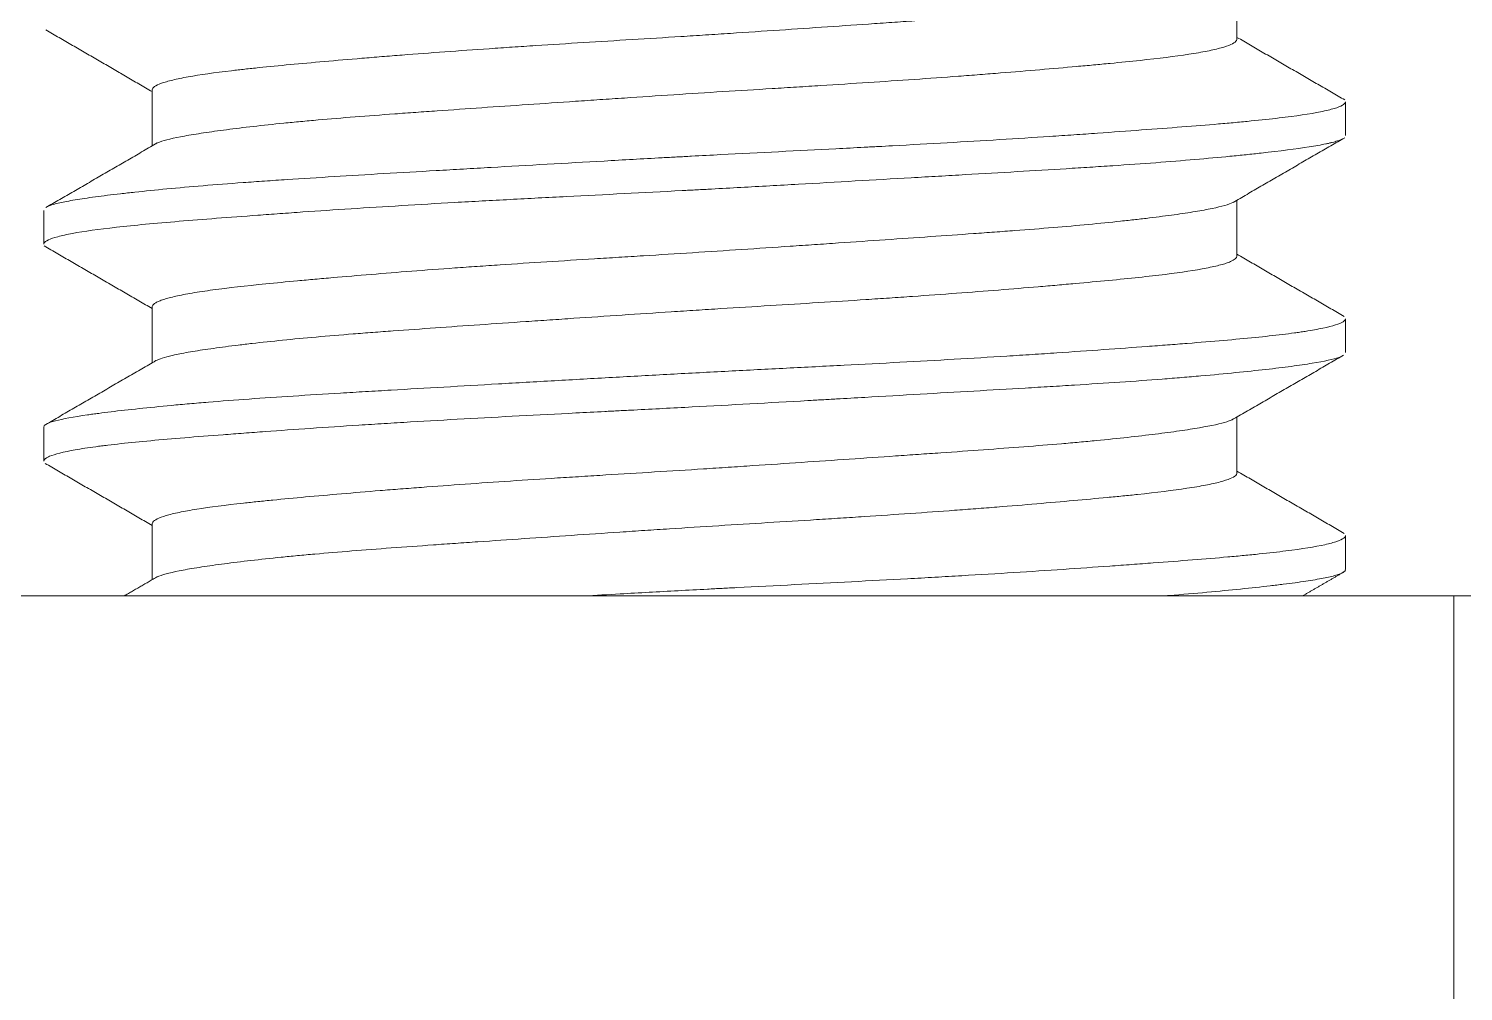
# Model space of a CAD drawing. Extents: x 8168 to 8762, y -18775 to -18355.
# Drawn here: x 8514.46 to 8521.07, y -18667.19 to -18662.75 of the extents above; entities that cross this region are included whole.
import ezdxf

# ---------------------------------------------------------------- set-up
doc = ezdxf.new("R2010")
doc.units = 0
doc.header["$MEASUREMENT"] = 0
doc.linetypes.add('CENTER', pattern=[47.5, 22, -8.5, 8.5, -8.5])
doc.linetypes.add('HIDDEN2', pattern=[4.7625, 3.175, -1.5875])
doc.layers.add('1', color=4, linetype='HIDDEN2')

msp = doc.modelspace()

# ---------------------------------------------------------------- linework, layer by layer
at = {"layer": '1', "color": 1, "linetype": 'CENTER', "lineweight": 13}
msp.add_line((8517.4933, -18640.0227, 0), (8517.4933, -18712.8642, 0), dxfattribs=at)
at = {"layer": '1', "color": 7, "linetype": 'Continuous', "lineweight": 18}
for p, q in [((8520.0303, -18662.7977, 0), (8520.0303, -18662.5396, 0)), ((8515.0303, -18663.0307, 0), (8515.0303, -18663.2891, 0)), ((8520.5303, -18663.2416, 0), (8520.5303, -18663.0866, 0)), ((8520.0303, -18663.7981, 0), (8520.0303, -18663.5395, 0)), ((8514.5303, -18663.587, 0), (8514.5303, -18663.7418, 0)), ((8515.0303, -18664.0304, 0), (8515.0303, -18664.289, 0)), ((8520.5303, -18664.2425, 0), (8520.5303, -18664.0865, 0)), ((8520.0303, -18664.7974, 0), (8520.0303, -18664.5394, 0)), ((8514.5303, -18664.586, 0), (8514.5328, -18664.5796, 0)), ((8514.5303, -18664.5863, 0), (8514.5303, -18664.7417, 0)), ((8515.0303, -18665.0311, 0), (8515.0303, -18665.2892, 0)), ((8520.5303, -18665.2416, 0), (8520.5303, -18665.0869, 0)), ((8501.0303, -18665.3642, 0), (8556.0303, -18665.3642, 0)), ((8521.0303, -18667.3642, 0), (8521.0303, -18665.3642, 0))]:
    msp.add_line(p, q, dxfattribs=at)
for points, knots in [([(8520.0162, -18662.5477, 0), (8520.0129, -18662.5496, 0), (8520.0067, -18662.5527, 0), (8519.999, -18662.5557, 0), (8519.9927, -18662.558, 0), (8519.9894, -18662.5592, 0), (8519.9786, -18662.5627, 0), (8519.9706, -18662.565, 0), (8519.9266, -18662.5766, 0), (8519.8784, -18662.5859, 0), (8519.7871, -18662.6003, 0), (8519.7534, -18662.6051, 0), (8519.7072, -18662.6113, 0), (8519.6977, -18662.6126, 0), (8519.6785, -18662.6151, 0), (8519.6491, -18662.6188, 0), (8519.6182, -18662.6226, 0), (8519.5119, -18662.635, 0), (8519.4163, -18662.645, 0), (8519.2836, -18662.6571, 0), (8519.2428, -18662.6607, 0), (8519.2005, -18662.6643, 0), (8519.1719, -18662.6666, 0), (8519.1575, -18662.6678, 0), (8519.0847, -18662.6737, 0), (8519.0246, -18662.6784, 0), (8518.8391, -18662.6922, 0), (8518.7084, -18662.7014, 0), (8518.5362, -18662.7134, 0), (8518.5013, -18662.7158, 0), (8518.4482, -18662.7195, 0), (8518.4304, -18662.7207, 0), (8518.3948, -18662.7231, 0), (8518.3769, -18662.7244, 0), (8518.2874, -18662.7305, 0), (8518.2151, -18662.7355, 0), (8517.996, -18662.7504, 0), (8517.8471, -18662.7605, 0), (8517.6575, -18662.7729, 0), (8517.6193, -18662.7754, 0), (8517.5432, -18662.7803, 0), (8517.5052, -18662.7828, 0), (8517.3917, -18662.7899, 0), (8517.3165, -18662.7946, 0), (8517.0921, -18662.8084, 0), (8516.9443, -18662.8175, 0), (8516.7619, -18662.8293, 0), (8516.7257, -18662.8316, 0), (8516.6542, -18662.8364, 0), (8516.6189, -18662.8387, 0), (8516.514, -18662.8459, 0), (8516.3773, -18662.8555, 0), (8516.2468, -18662.8654, 0), (8516.1512, -18662.8729, 0), (8516.1197, -18662.8754, 0), (8516.0576, -18662.8804, 0), (8516.0269, -18662.8829, 0), (8515.9367, -18662.8904, 0), (8515.8792, -18662.8954, 0), (8515.769, -18662.9052, 0), (8515.7163, -18662.9099, 0), (8515.616, -18662.9193, 0), (8515.5682, -18662.924, 0), (8515.5004, -18662.9309, 0), (8515.4784, -18662.9333, 0), (8515.4357, -18662.938, 0), (8515.4152, -18662.9403, 0), (8515.3165, -18662.952, 0), (8515.2502, -18662.9613, 0), (8515.1691, -18662.9759, 0), (8515.1452, -18662.9808, 0), (8515.1142, -18662.9883, 0), (8515.1046, -18662.9908, 0), (8515.0873, -18662.9959, 0), (8515.0795, -18662.9984, 0), (8515.0449, -18663.0109, 0), (8515.0308, -18663.021, 0), (8515.0303, -18663.0309, 0), (8515.0303, -18663.0312, 0), (8515.0303, -18663.0315, 0)], [0, 0, 0, 0, 0.012188, 0.019657, 0.019657, 0.027126, 0.027126, 0.042064, 0.042064, 0.101815, 0.101815, 0.131691, 0.131691, 0.13916, 0.13916, 0.146629, 0.161567, 0.161567, 0.221318, 0.221318, 0.236256, 0.243725, 0.243725, 0.251194, 0.251194, 0.281069, 0.281069, 0.340821, 0.340821, 0.355759, 0.355759, 0.363228, 0.363228, 0.370697, 0.370697, 0.400572, 0.400572, 0.460324, 0.460324, 0.475262, 0.475262, 0.490199, 0.490199, 0.520075, 0.520075, 0.579827, 0.579827, 0.594764, 0.594764, 0.609702, 0.609702, 0.639578, 0.669454, 0.669454, 0.684392, 0.684392, 0.699329, 0.699329, 0.729205, 0.729205, 0.759081, 0.759081, 0.788957, 0.788957, 0.803894, 0.803894, 0.818832, 0.818832, 0.878584, 0.878584, 0.908459, 0.908459, 0.923397, 0.923397, 0.938335, 0.938335, 0.998087, 0.998087, 1, 1, 1, 1]), ([(8515.0471, -18663.2793, 0), (8515.0519, -18663.2767, 0), (8515.0577, -18663.2742, 0), (8515.0894, -18663.2625, 0), (8515.1277, -18663.2533, 0), (8515.1925, -18663.2414, 0), (8515.2063, -18663.239, 0), (8515.2356, -18663.2342, 0), (8515.2511, -18663.2318, 0), (8515.2996, -18663.2244, 0), (8515.3349, -18663.2195, 0), (8515.4496, -18663.2047, 0), (8515.5375, -18663.1946, 0), (8515.6623, -18663.1821, 0), (8515.688, -18663.1796, 0), (8515.7405, -18663.1747, 0), (8515.7673, -18663.1722, 0), (8515.8492, -18663.165, 0), (8515.9628, -18663.1557, 0), (8516.085, -18663.1464, 0), (8516.1798, -18663.1395, 0), (8516.2119, -18663.1371, 0), (8516.2773, -18663.1324, 0), (8516.3106, -18663.1301, 0), (8516.4791, -18663.1182, 0), (8516.6186, -18663.1086, 0), (8516.8343, -18663.0938, 0), (8516.9074, -18663.0888, 0), (8517.0186, -18663.0812, 0), (8517.056, -18663.0787, 0), (8517.1125, -18663.0749, 0), (8517.1314, -18663.0736, 0), (8517.1692, -18663.0711, 0), (8517.1881, -18663.0698, 0), (8517.2826, -18663.0635, 0), (8517.3582, -18663.0585, 0), (8517.5094, -18663.0486, 0), (8517.585, -18663.0438, 0), (8517.7361, -18663.0344, 0), (8517.8305, -18663.0286, 0), (8517.9249, -18663.0228, 0), (8517.9627, -18663.0204, 0), (8517.9815, -18663.0193, 0), (8518.0379, -18663.0158, 0), (8518.0752, -18663.0135, 0), (8518.26, -18663.0019, 0), (8518.4032, -18662.9925, 0), (8518.6111, -18662.9781, 0), (8518.6792, -18662.9732, 0), (8518.7796, -18662.9657, 0), (8518.8126, -18662.9632, 0), (8518.8774, -18662.9582, 0), (8518.9093, -18662.9557, 0), (8519.0658, -18662.9431, 0), (8519.1823, -18662.9331, 0), (8519.3172, -18662.921, 0), (8519.3436, -18662.9186, 0), (8519.3953, -18662.9138, 0), (8519.4207, -18662.9114, 0), (8519.4944, -18662.9043, 0), (8519.5405, -18662.8997, 0), (8519.67, -18662.8858, 0), (8519.7447, -18662.8765, 0), (8519.8233, -18662.8645, 0), (8519.8383, -18662.862, 0), (8519.8667, -18662.8571, 0), (8519.88, -18662.8547, 0), (8519.9174, -18662.8473, 0), (8519.9389, -18662.8423, 0), (8519.9934, -18662.8273, 0), (8520.0164, -18662.8172, 0), (8520.028, -18662.8047, 0), (8520.0295, -18662.8022, 0), (8520.0301, -18662.7992, 0), (8520.0302, -18662.7987, 0), (8520.0303, -18662.7981, 0)], [0, 0, 0, 0, 0.016409, 0.016409, 0.076737, 0.076737, 0.091819, 0.091819, 0.106901, 0.106901, 0.137065, 0.137065, 0.197394, 0.197394, 0.212476, 0.212476, 0.227558, 0.227558, 0.257722, 0.287886, 0.287886, 0.302968, 0.302968, 0.31805, 0.31805, 0.378378, 0.378378, 0.408543, 0.408543, 0.423625, 0.423625, 0.431166, 0.431166, 0.438707, 0.438707, 0.468871, 0.468871, 0.499035, 0.499035, 0.529199, 0.53674, 0.53674, 0.544281, 0.544281, 0.559363, 0.559363, 0.619691, 0.619691, 0.649855, 0.649855, 0.664937, 0.664937, 0.68002, 0.68002, 0.740348, 0.740348, 0.75543, 0.75543, 0.770512, 0.770512, 0.800676, 0.800676, 0.861004, 0.861004, 0.876086, 0.876086, 0.891168, 0.891168, 0.921332, 0.921332, 0.981661, 0.981661, 0.996743, 0.996743, 1, 1, 1, 1]), ([(8514.5465, -18663.5699, 0), (8514.554, -18663.5662, 0), (8514.5643, -18663.5625, 0), (8514.5853, -18663.5565, 0), (8514.5943, -18663.5542, 0), (8514.6141, -18663.5497, 0), (8514.625, -18663.5474, 0), (8514.6604, -18663.5406, 0), (8514.7152, -18663.5315, 0), (8514.7849, -18663.522, 0), (8514.8428, -18663.5148, 0), (8514.8732, -18663.5112, 0), (8514.9057, -18663.5075, 0), (8514.9279, -18663.5051, 0), (8514.9392, -18663.5038, 0), (8515.0429, -18663.4927, 0), (8515.1476, -18663.4827, 0), (8515.3229, -18663.468, 0), (8515.3844, -18663.4632, 0), (8515.4814, -18663.4561, 0), (8515.5145, -18663.4538, 0), (8515.5654, -18663.4503, 0), (8515.5825, -18663.4491, 0), (8515.6171, -18663.4468, 0), (8515.6345, -18663.4457, 0), (8515.7923, -18663.4354, 0), (8515.9409, -18663.4264, 0), (8516.1762, -18663.4126, 0), (8516.2567, -18663.408, 0), (8516.36, -18663.402, 0), (8516.3807, -18663.4008, 0), (8516.4226, -18663.3984, 0), (8516.4436, -18663.3972, 0), (8516.5069, -18663.3936, 0), (8516.5493, -18663.3911, 0), (8516.7623, -18663.3789, 0), (8516.936, -18663.369, 0), (8517.2015, -18663.354, 0), (8517.2908, -18663.349, 0), (8517.4035, -18663.3428, 0), (8517.4261, -18663.3416, 0), (8517.4712, -18663.3392, 0), (8517.5388, -18663.3355, 0), (8517.6061, -18663.332, 0), (8517.8297, -18663.3204, 0), (8518.0066, -18663.3115, 0), (8518.225, -18663.3003, 0), (8518.2904, -18663.2969, 0), (8518.3554, -18663.2934, 0), (8518.3987, -18663.2911, 0), (8518.4203, -18663.29, 0), (8518.5279, -18663.2842, 0), (8518.6121, -18663.2795, 0), (8518.8592, -18663.2654, 0), (8519.0168, -18663.2557, 0), (8519.2046, -18663.2433, 0), (8519.2418, -18663.2408, 0), (8519.2967, -18663.237, 0), (8519.315, -18663.2358, 0), (8519.3511, -18663.2333, 0), (8519.4404, -18663.227, 0), (8519.5251, -18663.2209, 0), (8519.7198, -18663.2064, 0), (8519.8382, -18663.1973, 0), (8519.9716, -18663.186, 0), (8519.9976, -18663.1837, 0), (8520.0479, -18663.1791, 0), (8520.0721, -18663.1768, 0), (8520.1419, -18663.1699, 0), (8520.1848, -18663.1654, 0), (8520.3026, -18663.1514, 0), (8520.3667, -18663.1418, 0), (8520.4283, -18663.1294, 0), (8520.4397, -18663.1269, 0), (8520.4604, -18663.1219, 0), (8520.4698, -18663.1194, 0), (8520.4947, -18663.1119, 0), (8520.52, -18663.1019, 0), (8520.5294, -18663.0921, 0), (8520.5302, -18663.0872, 0), (8520.5302, -18663.087, 0), (8520.5303, -18663.0868, 0)], [0, 0, 0, 0, 0.024102, 0.024102, 0.03887, 0.03887, 0.053639, 0.053639, 0.083176, 0.112713, 0.112713, 0.127481, 0.134865, 0.134865, 0.14225, 0.14225, 0.201323, 0.201323, 0.23086, 0.23086, 0.245629, 0.245629, 0.253013, 0.253013, 0.260397, 0.260397, 0.319471, 0.319471, 0.349008, 0.349008, 0.356392, 0.356392, 0.363776, 0.363776, 0.378545, 0.378545, 0.437618, 0.437618, 0.467155, 0.467155, 0.474539, 0.474539, 0.481924, 0.496692, 0.496692, 0.555766, 0.555766, 0.570534, 0.577919, 0.577919, 0.585303, 0.585303, 0.61484, 0.61484, 0.673913, 0.673913, 0.688682, 0.688682, 0.696066, 0.696066, 0.70345, 0.732987, 0.732987, 0.792061, 0.792061, 0.806829, 0.806829, 0.821598, 0.821598, 0.851135, 0.851135, 0.910209, 0.910209, 0.924977, 0.924977, 0.939745, 0.939745, 0.969282, 0.998819, 0.998819, 1, 1, 1, 1]), ([(8520.5183, -18663.2564, 0), (8520.5123, -18663.2598, 0), (8520.5041, -18663.2632, 0), (8520.4866, -18663.2689, 0), (8520.4785, -18663.2711, 0), (8520.465, -18663.2745, 0), (8520.4602, -18663.2757, 0), (8520.4502, -18663.278, 0), (8520.4239, -18663.2836, 0), (8520.3917, -18663.2893, 0), (8520.3034, -18663.3032, 0), (8520.2299, -18663.3126, 0), (8520.1302, -18663.3237, 0), (8520.1189, -18663.3249, 0), (8520.0958, -18663.3274, 0), (8520.084, -18663.3287, 0), (8520.048, -18663.3324, 0), (8520.0233, -18663.3349, 0), (8519.9468, -18663.3423, 0), (8519.8387, -18663.3523, 0), (8519.7187, -18663.362, 0), (8519.5926, -18663.3715, 0), (8519.5265, -18663.3761, 0), (8519.44, -18663.3819, 0), (8519.4225, -18663.3831, 0), (8519.3873, -18663.3854, 0), (8519.3341, -18663.3888, 0), (8519.2797, -18663.3922, 0), (8519.1695, -18663.399, 0), (8519.0186, -18663.408, 0), (8518.8598, -18663.4173, 0), (8518.7377, -18663.4243, 0), (8518.676, -18663.4279, 0), (8518.6131, -18663.4315, 0), (8518.5709, -18663.4339, 0), (8518.5496, -18663.4352, 0), (8518.3581, -18663.4462, 0), (8518.185, -18663.4561, 0), (8517.921, -18663.471, 0), (8517.8323, -18663.476, 0), (8517.6982, -18663.4834, 0), (8517.6533, -18663.4859, 0), (8517.5857, -18663.4895, 0), (8517.5631, -18663.4907, 0), (8517.5179, -18663.4931, 0), (8517.4954, -18663.4943, 0), (8517.2929, -18663.505, 0), (8517.1155, -18663.5139, 0), (8516.8531, -18663.5273, 0), (8516.7663, -18663.5318, 0), (8516.6585, -18663.5376, 0), (8516.637, -18663.5387, 0), (8516.5941, -18663.541, 0), (8516.5726, -18663.5422, 0), (8516.5086, -18663.5457, 0), (8516.4664, -18663.548, 0), (8516.2578, -18663.5598, 0), (8516.0986, -18663.5694, 0), (8515.8711, -18663.5842, 0), (8515.7972, -18663.5891, 0), (8515.6892, -18663.5966, 0), (8515.6536, -18663.5991, 0), (8515.5843, -18663.6041, 0), (8515.5503, -18663.6066, 0), (8515.4507, -18663.6139, 0), (8515.3873, -18663.6186, 0), (8515.2663, -18663.6279, 0), (8515.2088, -18663.6325, 0), (8515.0996, -18663.6416, 0), (8515.0479, -18663.6461, 0), (8514.9509, -18663.6553, 0), (8514.9061, -18663.6599, 0), (8514.783, -18663.6737, 0), (8514.7156, -18663.6832, 0), (8514.6498, -18663.6955, 0), (8514.6375, -18663.698, 0), (8514.6149, -18663.7029, 0), (8514.6046, -18663.7055, 0), (8514.5766, -18663.713, 0), (8514.5475, -18663.723, 0), (8514.5343, -18663.7329, 0), (8514.5307, -18663.7394, 0), (8514.5302, -18663.7412, 0), (8514.5303, -18663.7429, 0)], [0, 0, 0, 0, 0.022045, 0.022045, 0.036703, 0.036703, 0.044031, 0.044031, 0.05136, 0.080675, 0.080675, 0.139306, 0.139306, 0.146635, 0.146635, 0.153964, 0.153964, 0.168621, 0.168621, 0.197936, 0.227252, 0.227252, 0.256567, 0.256567, 0.263896, 0.263896, 0.271224, 0.285882, 0.285882, 0.315197, 0.344512, 0.344512, 0.35917, 0.366499, 0.366499, 0.373828, 0.373828, 0.432458, 0.432458, 0.461773, 0.461773, 0.476431, 0.476431, 0.48376, 0.48376, 0.491089, 0.491089, 0.549719, 0.549719, 0.579034, 0.579034, 0.586363, 0.586363, 0.593692, 0.593692, 0.60835, 0.60835, 0.66698, 0.66698, 0.696295, 0.696295, 0.710953, 0.710953, 0.72561, 0.72561, 0.754926, 0.754926, 0.784241, 0.784241, 0.813556, 0.813556, 0.842871, 0.842871, 0.901502, 0.901502, 0.916159, 0.916159, 0.930817, 0.930817, 0.960132, 0.989447, 0.989447, 1, 1, 1, 1]), ([(8520.0172, -18663.5472, 0), (8520.0154, -18663.5482, 0), (8520.0135, -18663.5492, 0), (8519.993, -18663.5595, 0), (8519.9612, -18663.5686, 0), (8519.9042, -18663.5803, 0), (8519.8919, -18663.5827, 0), (8519.8659, -18663.5875, 0), (8519.8521, -18663.5898, 0), (8519.8084, -18663.597, 0), (8519.7441, -18663.6067, 0), (8519.6679, -18663.6165, 0), (8519.6061, -18663.624, 0), (8519.5741, -18663.6278, 0), (8519.5404, -18663.6315, 0), (8519.5175, -18663.634, 0), (8519.5059, -18663.6353, 0), (8519.4469, -18663.6416, 0), (8519.3973, -18663.6466, 0), (8519.2936, -18663.6563, 0), (8519.2394, -18663.6611, 0), (8519.1264, -18663.6704, 0), (8519.0676, -18663.675, 0), (8518.9758, -18663.682, 0), (8518.9447, -18663.6843, 0), (8518.8971, -18663.6878, 0), (8518.881, -18663.689, 0), (8518.8488, -18663.6914, 0), (8518.8326, -18663.6925, 0), (8518.686, -18663.7031, 0), (8518.5502, -18663.7125, 0), (8518.3386, -18663.727, 0), (8518.2488, -18663.7332, 0), (8518.1568, -18663.7394, 0), (8518.1198, -18663.742, 0), (8518.1012, -18663.7432, 0), (8518.0455, -18663.747, 0), (8518.0083, -18663.7495, 0), (8517.822, -18663.7621, 0), (8517.672, -18663.7721, 0), (8517.4456, -18663.7865, 0), (8517.3699, -18663.7913, 0), (8517.256, -18663.7983, 0), (8517.2181, -18663.8006, 0), (8517.1429, -18663.8053, 0), (8517.1056, -18663.8076, 0), (8516.9199, -18663.8191, 0), (8516.7751, -18663.8282, 0), (8516.5986, -18663.8401, 0), (8516.5635, -18663.8425, 0), (8516.4939, -18663.8473, 0), (8516.4592, -18663.8498, 0), (8516.3567, -18663.8571, 0), (8516.2905, -18663.8621, 0), (8516.0975, -18663.8769, 0), (8515.9766, -18663.8869, 0), (8515.8353, -18663.8993, 0), (8515.8075, -18663.9018, 0), (8515.753, -18663.9066, 0), (8515.7265, -18663.9091, 0), (8515.6489, -18663.9162, 0), (8515.6, -18663.9209, 0), (8515.4616, -18663.9347, 0), (8515.3803, -18663.9439, 0), (8515.2929, -18663.9557, 0), (8515.276, -18663.9581, 0), (8515.2442, -18663.9629, 0), (8515.2291, -18663.9653, 0), (8515.1863, -18663.9726, 0), (8515.1359, -18663.9824, 0), (8515.0984, -18663.9923, 0), (8515.0753, -18663.9998, 0), (8515.0684, -18664.0023, 0), (8515.0563, -18664.0074, 0), (8515.0511, -18664.0099, 0), (8515.038, -18664.0175, 0), (8515.0328, -18664.0225, 0), (8515.0304, -18664.0289, 0), (8515.0302, -18664.0304, 0), (8515.0303, -18664.0319, 0)], [0, 0, 0, 0, 0.006679, 0.006679, 0.066316, 0.066316, 0.081225, 0.081225, 0.096135, 0.096135, 0.125953, 0.155772, 0.155772, 0.170681, 0.178136, 0.178136, 0.185591, 0.185591, 0.215409, 0.215409, 0.245228, 0.245228, 0.275047, 0.275047, 0.289956, 0.289956, 0.297411, 0.297411, 0.304865, 0.304865, 0.364503, 0.364503, 0.394321, 0.401776, 0.401776, 0.409231, 0.409231, 0.42414, 0.42414, 0.483777, 0.483777, 0.513596, 0.513596, 0.528505, 0.528505, 0.543415, 0.543415, 0.603052, 0.603052, 0.617961, 0.617961, 0.632871, 0.632871, 0.662689, 0.662689, 0.722327, 0.722327, 0.737236, 0.737236, 0.752145, 0.752145, 0.781964, 0.781964, 0.841601, 0.841601, 0.856511, 0.856511, 0.87142, 0.87142, 0.901239, 0.931057, 0.931057, 0.945967, 0.945967, 0.960876, 0.960876, 0.990695, 0.990695, 1, 1, 1, 1]), ([(8515.0415, -18664.2825, 0), (8515.0539, -18664.2745, 0), (8515.0764, -18664.2666, 0), (8515.1286, -18664.2538, 0), (8515.1511, -18664.2491, 0), (8515.2022, -18664.2396, 0), (8515.2596, -18664.2301, 0), (8515.3295, -18664.2203, 0), (8515.3866, -18664.2128, 0), (8515.4065, -18664.2103, 0), (8515.4478, -18664.2053, 0), (8515.4693, -18664.2027, 0), (8515.5797, -18664.1901, 0), (8515.6782, -18664.1801, 0), (8515.8408, -18664.1658, 0), (8515.8975, -18664.161, 0), (8515.9863, -18664.154, 0), (8516.0166, -18664.1517, 0), (8516.0783, -18664.147, 0), (8516.1095, -18664.1446, 0), (8516.2677, -18664.133, 0), (8516.4006, -18664.1237, 0), (8516.6092, -18664.1092, 0), (8516.6802, -18664.1043, 0), (8516.7711, -18664.0981, 0), (8516.7894, -18664.0969, 0), (8516.826, -18664.0944, 0), (8516.8811, -18664.0906, 0), (8516.9364, -18664.0868, 0), (8517.1213, -18664.0743, 0), (8517.2711, -18664.0642, 0), (8517.4606, -18664.0518, 0), (8517.5176, -18664.0481, 0), (8517.5749, -18664.0445, 0), (8517.6132, -18664.0421, 0), (8517.6323, -18664.0409, 0), (8517.7278, -18664.0349, 0), (8517.8035, -18664.0303, 0), (8518.0285, -18664.0164, 0), (8518.1758, -18664.0073, 0), (8518.3563, -18663.9955, 0), (8518.3922, -18663.9931, 0), (8518.4637, -18663.9883, 0), (8518.4991, -18663.9859, 0), (8518.6038, -18663.9786, 0), (8518.6718, -18663.9737, 0), (8518.8704, -18663.9589, 0), (8518.9958, -18663.9489, 0), (8519.1435, -18663.9363, 0), (8519.1726, -18663.9338, 0), (8519.2295, -18663.9288, 0), (8519.2572, -18663.9264, 0), (8519.3384, -18663.9191, 0), (8519.3899, -18663.9143, 0), (8519.4875, -18663.905, 0), (8519.5337, -18663.9004, 0), (8519.6208, -18663.8911, 0), (8519.6616, -18663.8864, 0), (8519.7759, -18663.8722, 0), (8519.8388, -18663.8627, 0), (8519.914, -18663.848, 0), (8519.9358, -18663.843, 0), (8519.9637, -18663.8355, 0), (8519.9721, -18663.833, 0), (8519.9874, -18663.8279, 0), (8519.9942, -18663.8254, 0), (8520.02, -18663.8143, 0), (8520.03, -18663.8059, 0), (8520.0303, -18663.7978, 0)], [0, 0, 0, 0, 0.051724, 0.051724, 0.081657, 0.081657, 0.11159, 0.141523, 0.141523, 0.156489, 0.156489, 0.171456, 0.171456, 0.231322, 0.231322, 0.261255, 0.261255, 0.276221, 0.276221, 0.291188, 0.291188, 0.351054, 0.351054, 0.380987, 0.380987, 0.38847, 0.38847, 0.395953, 0.41092, 0.41092, 0.470785, 0.470785, 0.485752, 0.493235, 0.493235, 0.500718, 0.500718, 0.530651, 0.530651, 0.590517, 0.590517, 0.605484, 0.605484, 0.62045, 0.62045, 0.650383, 0.650383, 0.710249, 0.710249, 0.725215, 0.725215, 0.740182, 0.740182, 0.770115, 0.770115, 0.800048, 0.800048, 0.829981, 0.829981, 0.889847, 0.889847, 0.91978, 0.91978, 0.934746, 0.934746, 0.949713, 0.949713, 1, 1, 1, 1]), ([(8514.5388, -18664.5743, 0), (8514.5407, -18664.573, 0), (8514.5429, -18664.5717, 0), (8514.5544, -18664.5658, 0), (8514.5673, -18664.5614, 0), (8514.6178, -18664.5479, 0), (8514.6669, -18664.5389, 0), (8514.7401, -18664.5283, 0), (8514.7485, -18664.5271, 0), (8514.7657, -18664.5247, 0), (8514.7922, -18664.5212, 0), (8514.8207, -18664.5176, 0), (8514.8802, -18664.5103, 0), (8514.9663, -18664.5006, 0), (8515.066, -18664.4907, 0), (8515.1458, -18664.4833, 0), (8515.187, -18664.4795, 0), (8515.2302, -18664.4758, 0), (8515.2594, -18664.4733, 0), (8515.2742, -18664.4721, 0), (8515.3493, -18664.4659, 0), (8515.412, -18664.4611, 0), (8515.5423, -18664.4518, 0), (8515.6778, -18664.4427, 0), (8515.8232, -18664.4336, 0), (8515.936, -18664.4268, 0), (8515.9743, -18664.4245, 0), (8516.0521, -18664.4199, 0), (8516.0917, -18664.4176, 0), (8516.2909, -18664.406, 0), (8516.4557, -18664.3965, 0), (8516.7109, -18664.3819, 0), (8516.7973, -18664.3769, 0), (8516.9289, -18664.3694, 0), (8516.9731, -18664.3669, 0), (8517.0622, -18664.3618, 0), (8517.1067, -18664.3593, 0), (8517.2404, -18664.3518, 0), (8517.3295, -18664.3469, 0), (8517.5078, -18664.3372, 0), (8517.5969, -18664.3325, 0), (8517.7753, -18664.3232, 0), (8517.8645, -18664.3187, 0), (8517.9984, -18664.3119, 0), (8518.0431, -18664.3096, 0), (8518.1316, -18664.3051, 0), (8518.1756, -18664.3028, 0), (8518.3937, -18664.2915, 0), (8518.5629, -18664.2824, 0), (8518.8089, -18664.2682, 0), (8518.8896, -18664.2634, 0), (8519.0086, -18664.256, 0), (8519.0477, -18664.2535, 0), (8519.1245, -18664.2486, 0), (8519.1623, -18664.2461, 0), (8519.3481, -18664.2337, 0), (8519.4868, -18664.2237, 0), (8519.6478, -18664.2117, 0), (8519.6794, -18664.2094, 0), (8519.7413, -18664.2046, 0), (8519.7716, -18664.2023, 0), (8519.86, -18664.1953, 0), (8519.9155, -18664.1908, 0), (8520.0718, -18664.1772, 0), (8520.1625, -18664.1682, 0), (8520.2589, -18664.1565, 0), (8520.2773, -18664.1541, 0), (8520.3036, -18664.1505, 0), (8520.3122, -18664.1493, 0), (8520.3288, -18664.1469, 0), (8520.3689, -18664.1409, 0), (8520.4029, -18664.1347, 0), (8520.4728, -18664.12, 0), (8520.504, -18664.1099, 0), (8520.5213, -18664.0987, 0), (8520.5229, -18664.0975, 0), (8520.5258, -18664.095, 0), (8520.5269, -18664.0938, 0), (8520.5293, -18664.0906, 0), (8520.5301, -18664.0887, 0), (8520.5303, -18664.0868, 0)], [0, 0, 0, 0, 0.008192, 0.008192, 0.037452, 0.037452, 0.095973, 0.095973, 0.103288, 0.103288, 0.110603, 0.125233, 0.125233, 0.154494, 0.183754, 0.183754, 0.198384, 0.205699, 0.205699, 0.213014, 0.213014, 0.242275, 0.242275, 0.271535, 0.300795, 0.300795, 0.315425, 0.315425, 0.330055, 0.330055, 0.388576, 0.388576, 0.417836, 0.417836, 0.432466, 0.432466, 0.447097, 0.447097, 0.476357, 0.476357, 0.505617, 0.505617, 0.534877, 0.534877, 0.549508, 0.549508, 0.564138, 0.564138, 0.622658, 0.622658, 0.651919, 0.651919, 0.666549, 0.666549, 0.681179, 0.681179, 0.7397, 0.7397, 0.75433, 0.75433, 0.76896, 0.76896, 0.79822, 0.79822, 0.856741, 0.856741, 0.871371, 0.871371, 0.878686, 0.878686, 0.886001, 0.915261, 0.915261, 0.973782, 0.973782, 0.981097, 0.981097, 0.988412, 0.988412, 1, 1, 1, 1]), ([(8520.5137, -18664.2588, 0), (8520.5098, -18664.2607, 0), (8520.5052, -18664.2626, 0), (8520.4746, -18664.2734, 0), (8520.4338, -18664.2823, 0), (8520.3627, -18664.2939, 0), (8520.3474, -18664.2963, 0), (8520.3152, -18664.301, 0), (8520.2981, -18664.3033, 0), (8520.2444, -18664.3105, 0), (8520.1658, -18664.3201, 0), (8520.0272, -18664.3348, 0), (8519.9208, -18664.3448, 0), (8519.8356, -18664.3523, 0), (8519.8065, -18664.3547, 0), (8519.747, -18664.3597, 0), (8519.7165, -18664.3621, 0), (8519.6232, -18664.3693, 0), (8519.5584, -18664.3739, 0), (8519.4234, -18664.3831, 0), (8519.3534, -18664.3876, 0), (8519.2443, -18664.3944, 0), (8519.2072, -18664.3967, 0), (8519.1318, -18664.4012, 0), (8519.0933, -18664.4035, 0), (8518.8992, -18664.4151, 0), (8518.7378, -18664.4243, 0), (8518.487, -18664.4388, 0), (8518.4019, -18664.4436, 0), (8518.2719, -18664.4511, 0), (8518.2283, -18664.4536, 0), (8518.1622, -18664.4573, 0), (8518.1401, -18664.4586, 0), (8518.0958, -18664.4611, 0), (8518.0737, -18664.4624, 0), (8517.8746, -18664.4737, 0), (8517.6969, -18664.4836, 0), (8517.4292, -18664.4978, 0), (8517.3398, -18664.5025, 0), (8517.2278, -18664.5082, 0), (8517.2054, -18664.5093, 0), (8517.1605, -18664.5116, 0), (8517.1381, -18664.5128, 0), (8517.0711, -18664.5162, 0), (8517.0267, -18664.5184, 0), (8516.8063, -18664.5297, 0), (8516.6346, -18664.5387, 0), (8516.3839, -18664.5526, 0), (8516.3016, -18664.5574, 0), (8516.2001, -18664.5634, 0), (8516.1798, -18664.5647, 0), (8516.1397, -18664.5671, 0), (8516.08, -18664.5708, 0), (8516.0216, -18664.5744, 0), (8515.8299, -18664.5867, 0), (8515.686, -18664.5967, 0), (8515.5179, -18664.6089, 0), (8515.4684, -18664.6126, 0), (8515.4202, -18664.6162, 0), (8515.3883, -18664.6186, 0), (8515.3726, -18664.6198, 0), (8515.2948, -18664.6257, 0), (8515.2359, -18664.6303, 0), (8515.0693, -18664.6439, 0), (8514.9713, -18664.6529, 0), (8514.8654, -18664.6644, 0), (8514.845, -18664.6667, 0), (8514.8157, -18664.6703, 0), (8514.8062, -18664.6715, 0), (8514.7876, -18664.6738, 0), (8514.7423, -18664.6798, 0), (8514.7032, -18664.6858, 0), (8514.6209, -18664.7004, 0), (8514.5812, -18664.7104, 0), (8514.5542, -18664.7217, 0), (8514.5515, -18664.7229, 0), (8514.5464, -18664.7254, 0), (8514.5442, -18664.7267, 0), (8514.5382, -18664.7304, 0), (8514.5352, -18664.7329, 0), (8514.5312, -18664.7378, 0), (8514.5302, -18664.7403, 0), (8514.5303, -18664.7427, 0)], [0, 0, 0, 0, 0.012264, 0.012264, 0.071226, 0.071226, 0.085967, 0.085967, 0.100707, 0.100707, 0.130188, 0.15967, 0.189151, 0.189151, 0.203891, 0.203891, 0.218632, 0.218632, 0.248113, 0.248113, 0.277594, 0.277594, 0.292335, 0.292335, 0.307075, 0.307075, 0.366037, 0.366037, 0.395519, 0.395519, 0.410259, 0.410259, 0.417629, 0.417629, 0.425, 0.425, 0.483962, 0.483962, 0.513443, 0.513443, 0.520813, 0.520813, 0.528184, 0.528184, 0.542924, 0.542924, 0.601886, 0.601886, 0.631367, 0.631367, 0.638738, 0.638738, 0.646108, 0.660849, 0.660849, 0.719811, 0.719811, 0.734551, 0.741922, 0.741922, 0.749292, 0.749292, 0.778773, 0.778773, 0.837735, 0.837735, 0.852476, 0.852476, 0.859846, 0.859846, 0.867216, 0.896697, 0.896697, 0.95566, 0.95566, 0.96303, 0.96303, 0.9704, 0.9704, 0.985141, 0.985141, 1, 1, 1, 1]), ([(8520.0119, -18664.55, 0), (8520.0093, -18664.5514, 0), (8520.0064, -18664.5527, 0), (8519.9976, -18664.5563, 0), (8519.9912, -18664.5586, 0), (8519.955, -18664.5702, 0), (8519.9129, -18664.5793, 0), (8519.8439, -18664.5912, 0), (8519.8293, -18664.5936, 0), (8519.7984, -18664.5984, 0), (8519.7821, -18664.6009, 0), (8519.7308, -18664.6083, 0), (8519.6937, -18664.6132, 0), (8519.5743, -18664.6281, 0), (8519.4836, -18664.6381, 0), (8519.3565, -18664.6504, 0), (8519.3303, -18664.6529, 0), (8519.2767, -18664.6577, 0), (8519.2491, -18664.6602, 0), (8519.1651, -18664.6673, 0), (8519.1071, -18664.6719, 0), (8518.9274, -18664.6858, 0), (8518.7999, -18664.695, 0), (8518.6476, -18664.7056, 0), (8518.6306, -18664.7068, 0), (8518.5962, -18664.7092, 0), (8518.5789, -18664.7104, 0), (8518.5268, -18664.714, 0), (8518.4919, -18664.7165, 0), (8518.3863, -18664.7237, 0), (8518.315, -18664.7286, 0), (8518.0986, -18664.7434, 0), (8517.9507, -18664.7535, 0), (8517.7802, -18664.7648, 0), (8517.7612, -18664.7661, 0), (8517.7233, -18664.7686, 0), (8517.6664, -18664.7724, 0), (8517.6096, -18664.7761, 0), (8517.4963, -18664.7834, 0), (8517.421, -18664.7881, 0), (8517.2708, -18664.7974, 0), (8517.196, -18664.802, 0), (8517.0841, -18664.8089, 0), (8517.0282, -18664.8124, 0), (8516.9725, -18664.8158, 0), (8516.9354, -18664.8182, 0), (8516.9169, -18664.8193, 0), (8516.751, -18664.8298, 0), (8516.6092, -18664.8392, 0), (8516.4045, -18664.8537, 0), (8516.3376, -18664.8586, 0), (8516.2394, -18664.866, 0), (8516.207, -18664.8685, 0), (8516.1429, -18664.8735, 0), (8516.1113, -18664.876, 0), (8515.9568, -18664.8886, 0), (8515.8425, -18664.8985, 0), (8515.6849, -18664.9128, 0), (8515.6347, -18664.9175, 0), (8515.5629, -18664.9246, 0), (8515.5396, -18664.9269, 0), (8515.4944, -18664.9316, 0), (8515.4726, -18664.9339, 0), (8515.3675, -18664.9455, 0), (8515.2955, -18664.9548, 0), (8515.2056, -18664.9691, 0), (8515.1787, -18664.974, 0), (8515.1311, -18664.984, 0), (8515.1108, -18664.9889, 0), (8515.06, -18665.004, 0), (8515.0397, -18665.014, 0), (8515.0311, -18665.0263, 0), (8515.0303, -18665.0288, 0), (8515.0303, -18665.0315, 0), (8515.0303, -18665.0318, 0), (8515.0303, -18665.0321, 0)], [0, 0, 0, 0, 0.008516, 0.008516, 0.023512, 0.023512, 0.083492, 0.083492, 0.098488, 0.098488, 0.113483, 0.113483, 0.143473, 0.143473, 0.203454, 0.203454, 0.218449, 0.218449, 0.233444, 0.233444, 0.263435, 0.263435, 0.323416, 0.323416, 0.330913, 0.330913, 0.338411, 0.338411, 0.353406, 0.353406, 0.383396, 0.383396, 0.443377, 0.443377, 0.450875, 0.450875, 0.458372, 0.473368, 0.473368, 0.503358, 0.503358, 0.533348, 0.533348, 0.548344, 0.555841, 0.555841, 0.563339, 0.563339, 0.62332, 0.62332, 0.65331, 0.65331, 0.668305, 0.668305, 0.6833, 0.6833, 0.743281, 0.743281, 0.773272, 0.773272, 0.788267, 0.788267, 0.803262, 0.803262, 0.863243, 0.863243, 0.893233, 0.893233, 0.923223, 0.923223, 0.983204, 0.983204, 0.998199, 0.998199, 1, 1, 1, 1]), ([(8515.0486, -18665.2785, 0), (8515.0522, -18665.2766, 0), (8515.0565, -18665.2748, 0), (8515.0852, -18665.2636, 0), (8515.1225, -18665.2545, 0), (8515.1981, -18665.2403, 0), (8515.2266, -18665.2355, 0), (8515.2744, -18665.2282, 0), (8515.2912, -18665.2257, 0), (8515.3262, -18665.2208, 0), (8515.3445, -18665.2183, 0), (8515.4391, -18665.2059, 0), (8515.5261, -18665.1959, 0), (8515.6487, -18665.1834, 0), (8515.674, -18665.181, 0), (8515.7259, -18665.176, 0), (8515.7526, -18665.1736, 0), (8515.8346, -18665.1663, 0), (8515.8914, -18665.1616, 0), (8516.0675, -18665.1475, 0), (8516.1929, -18665.1384, 0), (8516.3594, -18665.1266, 0), (8516.3932, -18665.1242, 0), (8516.4447, -18665.1206, 0), (8516.462, -18665.1194, 0), (8516.4967, -18665.117, 0), (8516.5142, -18665.1158, 0), (8516.6016, -18665.1098, 0), (8516.6725, -18665.1049, 0), (8516.8879, -18665.0901, 0), (8517.0352, -18665.0801, 0), (8517.2052, -18665.0687, 0), (8517.2241, -18665.0674, 0), (8517.2621, -18665.0649, 0), (8517.2812, -18665.0636, 0), (8517.3383, -18665.0598, 0), (8517.3763, -18665.0573, 0), (8517.4903, -18665.0499, 0), (8517.566, -18665.045, 0), (8517.7925, -18665.0309, 0), (8517.9427, -18665.0218, 0), (8518.1106, -18665.0112, 0), (8518.1293, -18665.0101, 0), (8518.1663, -18665.0077, 0), (8518.2216, -18665.0042, 0), (8518.2762, -18665.0007, 0), (8518.3842, -18664.9936, 0), (8518.5256, -18664.9842, 0), (8518.6616, -18664.9744, 0), (8518.7616, -18664.967, 0), (8518.7945, -18664.9645, 0), (8518.8598, -18664.9595, 0), (8518.8922, -18664.957, 0), (8519.0508, -18664.9444, 0), (8519.1682, -18664.9343, 0), (8519.3305, -18664.9198, 0), (8519.3823, -18664.915, 0), (8519.4565, -18664.908, 0), (8519.4806, -18664.9056, 0), (8519.5276, -18664.9009, 0), (8519.5504, -18664.8986, 0), (8519.6602, -18664.8869, 0), (8519.7358, -18664.8777, 0), (8519.8312, -18664.8633, 0), (8519.8599, -18664.8585, 0), (8519.8983, -18664.8511, 0), (8519.9104, -18664.8486, 0), (8519.9327, -18664.8436, 0), (8519.9429, -18664.8411, 0), (8519.9899, -18664.8286, 0), (8520.014, -18664.8184, 0), (8520.027, -18664.806, 0), (8520.0296, -18664.8023, 0), (8520.0303, -18664.7986, 0), (8520.0303, -18664.7974, 0), (8520.0303, -18664.7974, 0), (8520.0303, -18664.7974, 0)], [0, 0, 0, 0, 0.012066, 0.012066, 0.072394, 0.072394, 0.102558, 0.102558, 0.11764, 0.11764, 0.132722, 0.132722, 0.19305, 0.19305, 0.208132, 0.208132, 0.223214, 0.223214, 0.253378, 0.253378, 0.313707, 0.313707, 0.328789, 0.328789, 0.33633, 0.33633, 0.343871, 0.343871, 0.374035, 0.374035, 0.434363, 0.434363, 0.441904, 0.441904, 0.449445, 0.449445, 0.464527, 0.464527, 0.494691, 0.494691, 0.555019, 0.555019, 0.56256, 0.56256, 0.570101, 0.585183, 0.585183, 0.615347, 0.645512, 0.645512, 0.660594, 0.660594, 0.675676, 0.675676, 0.736004, 0.736004, 0.766168, 0.766168, 0.78125, 0.78125, 0.796332, 0.796332, 0.85666, 0.85666, 0.886824, 0.886824, 0.901906, 0.901906, 0.916988, 0.916988, 0.977317, 0.977317, 0.992399, 0.99994, 0.99994, 1, 1, 1, 1]), ([(8517.0197, -18665.3642, 0), (8517.0752, -18665.3611, 0), (8517.1309, -18665.358, 0), (8517.2755, -18665.3499, 0), (8517.3646, -18665.3449, 0), (8517.4992, -18665.3377, 0), (8517.5442, -18665.3353, 0), (8517.6119, -18665.3317, 0), (8517.6345, -18665.3305, 0), (8517.6796, -18665.3282, 0), (8517.7021, -18665.327, 0), (8517.9041, -18665.3166, 0), (8518.0805, -18665.3078, 0), (8518.3403, -18665.2942, 0), (8518.4262, -18665.2897, 0), (8518.5325, -18665.2839, 0), (8518.5537, -18665.2827, 0), (8518.596, -18665.2804, 0), (8518.6171, -18665.2792, 0), (8518.6801, -18665.2756, 0), (8518.7215, -18665.2733, 0), (8518.926, -18665.2613, 0), (8519.0814, -18665.2516, 0), (8519.3023, -18665.2367, 0), (8519.374, -18665.2317, 0), (8519.4608, -18665.2255, 0), (8519.4781, -18665.2242, 0), (8519.5122, -18665.2218, 0), (8519.5628, -18665.2181, 0), (8519.6116, -18665.2144, 0), (8519.7705, -18665.2025, 0), (8519.8854, -18665.1936, 0), (8520.0137, -18665.1822, 0), (8520.051, -18665.1788, 0), (8520.0866, -18665.1754, 0), (8520.1099, -18665.1731, 0), (8520.1214, -18665.1719, 0), (8520.1776, -18665.1661, 0), (8520.2187, -18665.1615, 0), (8520.3307, -18665.1474, 0), (8520.3905, -18665.1378, 0), (8520.4465, -18665.1254, 0), (8520.4567, -18665.1229, 0), (8520.4753, -18665.1178, 0), (8520.4836, -18665.1153, 0), (8520.5054, -18665.1078, 0), (8520.5159, -18665.1028, 0), (8520.5277, -18665.0938, 0), (8520.5303, -18665.0899, 0), (8520.5303, -18665.086, 0)], [0.4266676, 0.4266676, 0.4266676, 0.4266676, 0.4452818, 0.4452818, 0.4747628, 0.4747628, 0.4895034, 0.4895034, 0.4968737, 0.4968737, 0.5042439, 0.5042439, 0.5632061, 0.5632061, 0.5926872, 0.5926872, 0.6000575, 0.6000575, 0.6074278, 0.6074278, 0.6221683, 0.6221683, 0.6811305, 0.6811305, 0.7106116, 0.7106116, 0.7179819, 0.7179819, 0.7253521, 0.7400927, 0.7400927, 0.7990549, 0.7990549, 0.8137954, 0.8211657, 0.8211657, 0.828536, 0.828536, 0.858017, 0.858017, 0.9169792, 0.9169792, 0.9317198, 0.9317198, 0.9464603, 0.9464603, 0.9759414, 0.9759414, 1, 1, 1, 1]), ([(8520.5302, -18665.2433, 0), (8520.5301, -18665.2451, 0), (8520.5294, -18665.2467, 0), (8520.5248, -18665.2531, 0), (8520.5175, -18665.2576, 0), (8520.5031, -18665.2633, 0), (8520.5, -18665.2645, 0), (8520.4933, -18665.2667, 0), (8520.4824, -18665.2701, 0), (8520.4694, -18665.2735, 0), (8520.4404, -18665.2803, 0), (8520.3942, -18665.2893, 0), (8520.3328, -18665.2986, 0), (8520.2811, -18665.3056, 0), (8520.2538, -18665.3092, 0), (8520.2243, -18665.3128, 0), (8520.2042, -18665.3153, 0), (8520.1938, -18665.3165, 0), (8520.1411, -18665.3226, 0), (8520.0503, -18665.3325, 0), (8519.8948, -18665.3473, 0), (8519.7786, -18665.3572, 0), (8519.7077, -18665.3628, 0), (8519.6981, -18665.3635, 0), (8519.6884, -18665.3642, 0)], [0, 0, 0, 0, 0.0099727, 0.0099727, 0.0376766, 0.0376766, 0.0446026, 0.0446026, 0.0515285, 0.0653805, 0.0653805, 0.0930844, 0.1207883, 0.1207883, 0.1346402, 0.1415662, 0.1415662, 0.1484922, 0.1484922, 0.1761961, 0.2039, 0.2316039, 0.2316039, 0.2359011, 0.2359011, 0.2359011, 0.2359011])]:
    msp.add_open_spline(points, degree=3, knots=knots, dxfattribs=at)
for points in [[(8514.5398, -18662.7547, 0), (8514.7852, -18662.8969, 0), (8515.0303, -18663.0393, 0)], [(8520.5277, -18663.0776, 0), (8520.279, -18662.9334, 0), (8520.0303, -18662.789, 0)], [(8515.0538, -18663.2755, 0), (8514.7968, -18663.4248, 0), (8514.5395, -18663.574, 0)], [(8520.0123, -18663.55, 0), (8520.2694, -18663.4007, 0), (8520.5267, -18663.2516, 0)], [(8514.5325, -18663.7507, 0), (8514.7814, -18663.895, 0), (8515.0303, -18664.0395, 0)], [(8520.5245, -18664.0757, 0), (8520.2774, -18663.9325, 0), (8520.0303, -18663.789, 0)], [(8515.0467, -18664.2795, 0), (8514.7893, -18664.4289, 0), (8514.5319, -18664.5782, 0)], [(8520.0069, -18664.5529, 0), (8520.2643, -18664.4034, 0), (8520.5218, -18664.2542, 0)], [(8514.5366, -18664.7531, 0), (8514.7836, -18664.8962, 0), (8515.0303, -18665.0395, 0)], [(8520.5248, -18665.0759, 0), (8520.2775, -18664.9325, 0), (8520.0303, -18664.789, 0)], [(8515.0543, -18665.2753, 0), (8514.9777, -18665.3198, 0), (8514.901, -18665.3642, 0)], [(8520.3322, -18665.3642, 0), (8520.4304, -18665.3073, 0), (8520.5287, -18665.2503, 0)]]:
    msp.add_open_spline(points, degree=2, dxfattribs=at)

doc.saveas('drawing.dxf')
